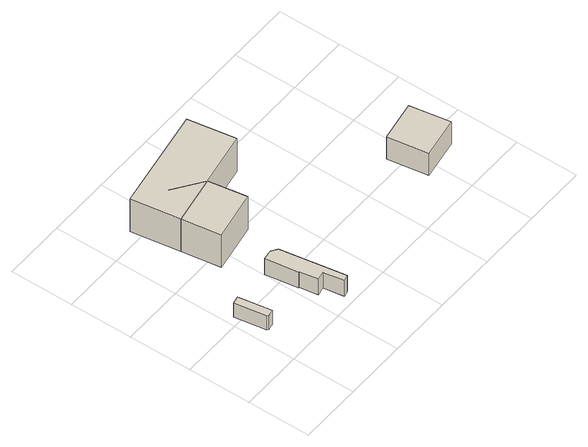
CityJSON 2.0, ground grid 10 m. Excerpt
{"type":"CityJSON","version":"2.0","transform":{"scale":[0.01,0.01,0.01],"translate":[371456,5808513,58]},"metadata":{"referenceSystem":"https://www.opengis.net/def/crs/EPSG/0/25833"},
"CityObjects":{
"building1":{"type":"Building","attributes":{"Gemeindeschluessel":"11000006","BezugspunktDach":"2200","function":"51009_1610","measuredHeight":2.76,"storeysAboveGround":0},"address":[{"country":"Germany","locality":"Berlin"}],"geometry":[{"type":"Solid","lod":"1","boundaries":[[[[0,1,2,3,4]],[[5,6,7,8,9]],[[5,9,4,3]],[[6,5,3,2]],[[7,6,2,1]],[[8,7,1,0]],[[9,8,0,4]]]]}]},
"building2":{"type":"Building","attributes":{"Gemeindeschluessel":"11000006","BezugspunktDach":"2200","function":"51009_1610","measuredHeight":3.11,"storeysAboveGround":0},"address":[{"country":"Germany","locality":"Berlin"}],"geometry":[{"type":"Solid","lod":"1","boundaries":[[[[10,11,12,13,14,15,16,17,18,19]],[[20,21,22,23,24,25,26,27,28,29]],[[20,29,19,18]],[[21,20,18,17]],[[22,21,17,16]],[[23,22,16,15]],[[24,23,15,14]],[[25,24,14,13]],[[26,25,13,12]],[[27,26,12,11]],[[28,27,11,10]],[[29,28,10,19]]]]}]},
"building3":{"type":"Building","attributes":{"Gemeindeschluessel":"11000006","function":"31001_1010"},"address":[{"country":"Germany","locality":"Berlin","thoroughfareNumber":"16","thoroughfareName":"Am Waldrand"}],"children":["building3-1","building3-2"]},
"building3-1":{"type":"BuildingPart","attributes":{"BezugspunktDach":"2200","measuredHeight":7.39,"storeysAboveGround":1},"parents":["building3"],"geometry":[{"type":"Solid","lod":"1","boundaries":[[[[30,31,32,33]],[[34,35,36,37]],[[34,37,33,32]],[[35,34,32,31]],[[36,35,31,30]],[[37,36,30,33]]]]}]},
"building3-2":{"type":"BuildingPart","attributes":{"BezugspunktDach":"2200","measuredHeight":7.39,"storeysAboveGround":1},"parents":["building3"],"geometry":[{"type":"Solid","lod":"1","boundaries":[[[[38,39,40,41,30]],[[42,43,44,45,36]],[[42,36,30,41]],[[43,42,41,40]],[[44,43,40,39]],[[45,44,39,38]],[[36,45,38,30]]]]}]},
"building4":{"type":"Building","attributes":{"Gemeindeschluessel":"11000006","BezugspunktDach":"2200","function":"31001_2463","measuredHeight":4.38,"storeysAboveGround":1},"address":[{"country":"Germany","locality":"Berlin","thoroughfareNumber":"18 (2)","thoroughfareName":"Am Waldrand"}],"geometry":[{"type":"Solid","lod":"1","boundaries":[[[[46,47,48,49]],[[50,51,52,53]],[[50,53,49,48]],[[51,50,48,47]],[[52,51,47,46]],[[53,52,46,49]]]]}]}
},
"vertices":[
[108,531,459],[136,523,459],[238,538,459],[151,1061,459],[27,1039,459],[151,1061,183],[238,538,183],[136,523,183],[108,531,183],[27,1039,183],
[989,658,489],[1000,661,489],[1046,375,489],[1186,398,489],[1238,74,489],[1334,103,489],[1164,1136,489],[1074,1195,489],[1072,1205,489],[909,1182,489],[1072,1205,178],[1074,1195,178],[1164,1136,178],[1334,103,178],[1238,74,178],[1186,398,178],[1046,375,178],[1000,661,178],[989,658,178],[909,1182,178],
[672,2408,685],[2307,2696,685],[2184,3453,685],[550,3182,685],[2184,3453,39],[2307,2696,39],[672,2408,39],[550,3182,39],
[768,1796,685],[1541,1935,685],[1443,2544,685],[996,2861,685],[996,2861,39],[1443,2544,39],[1541,1935,39],[768,1796,39],
[3656,473,675],[4300,582,675],[4192,1223,675],[3548,1115,675],[4192,1223,237],[4300,582,237],[3656,473,237],[3548,1115,237]
]}
